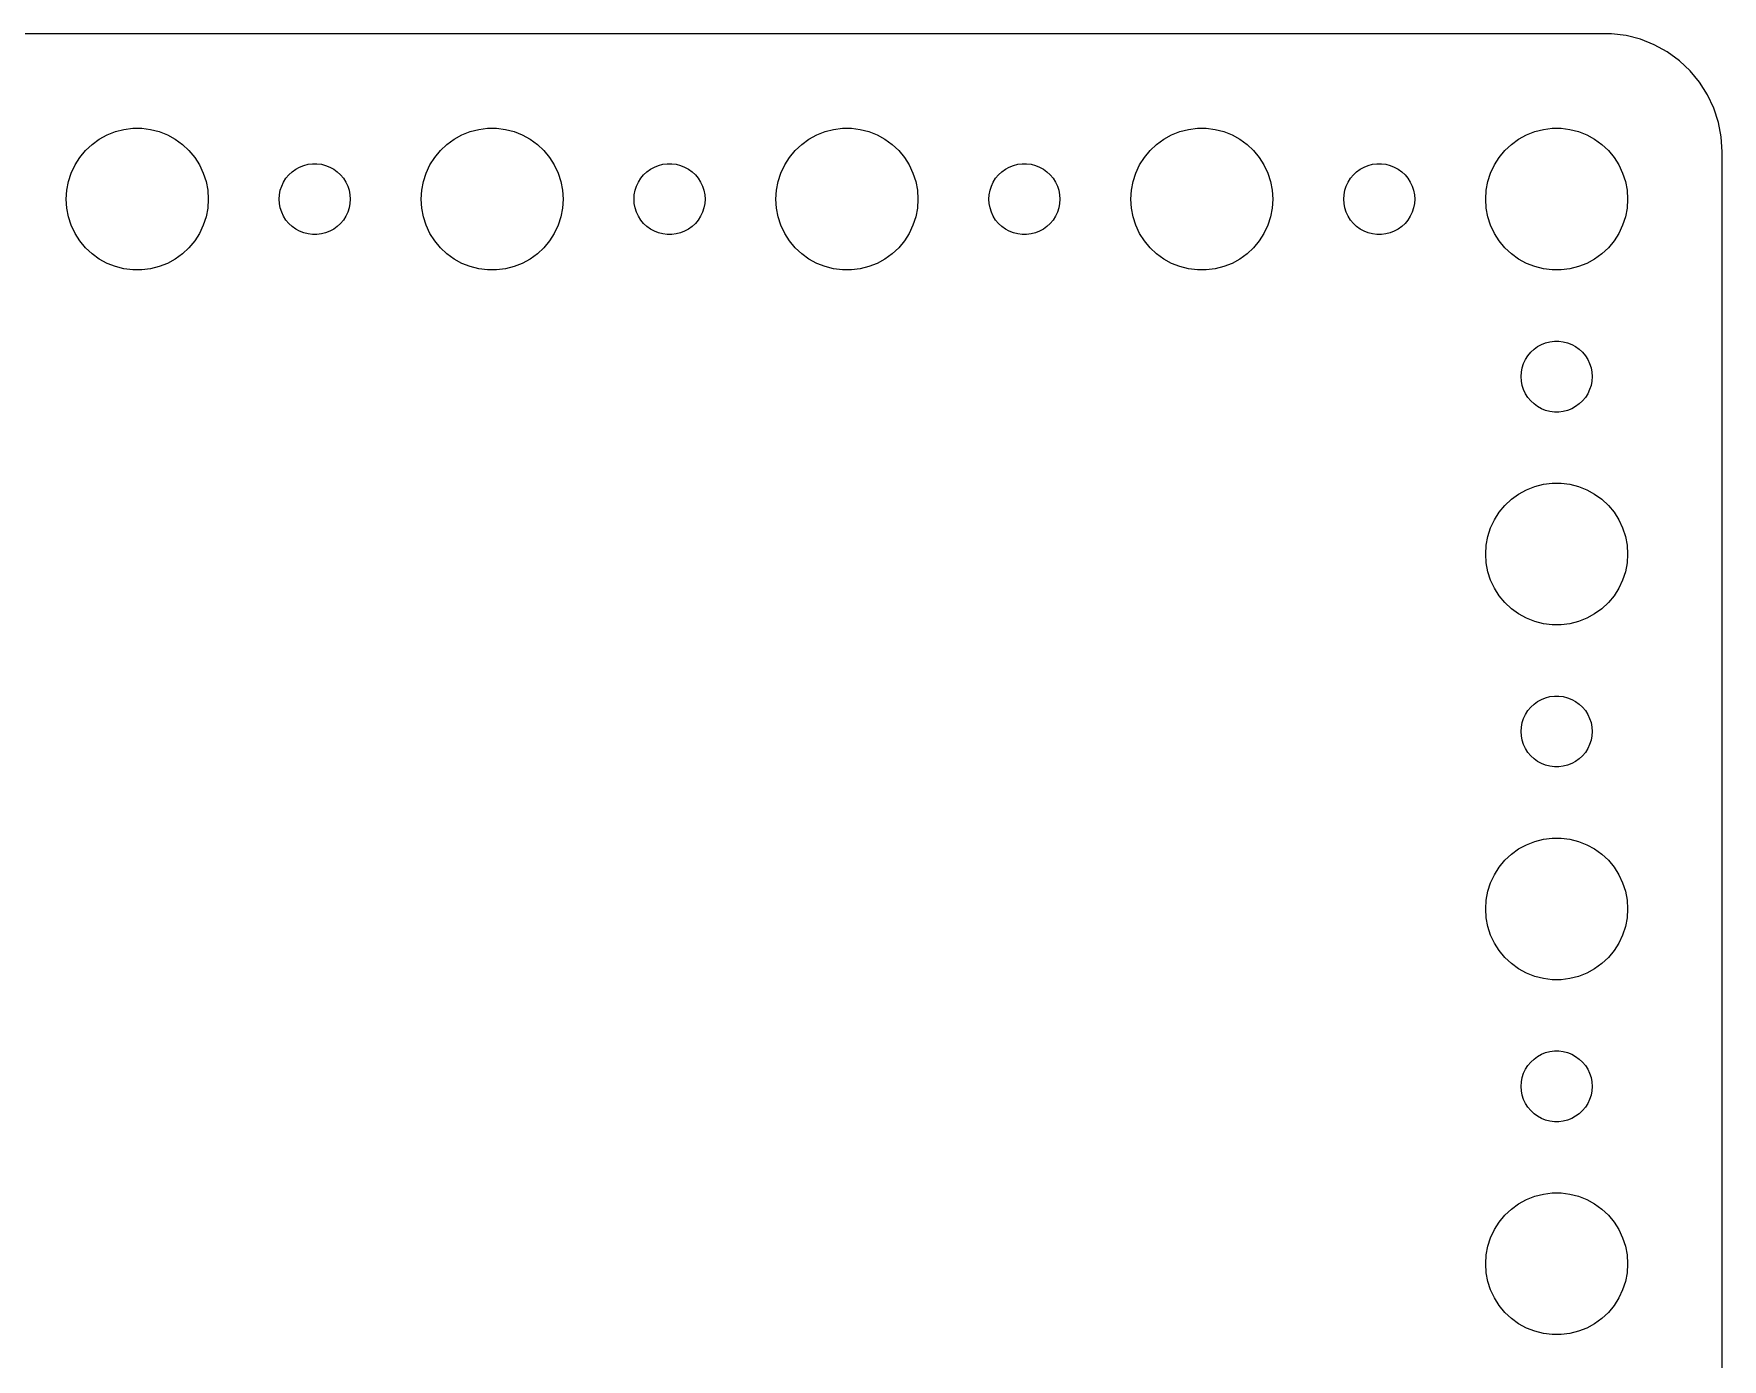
# Model space of a CAD drawing. Header units: metres. Extents: x -134 to 134, y 518 to 1078.
# Drawn here: x 63.1 to 134.5, y 908 to 964 of the extents above; entities that cross this region are included whole.
import ezdxf

# ---------------------------------------------------------------- set-up
doc = ezdxf.new("R2010")
doc.units = ezdxf.units.M

msp = doc.modelspace()

# ---------------------------------------------------------------- linework, layer by layer
for p, q in [((129.814, 963.99), (-129.814, 963.99)), ((130.437, 963.911), (129.814, 963.99)), ((131.045, 963.755), (130.437, 963.911)), ((131.629, 963.524), (131.045, 963.755)), ((132.179, 963.222), (131.629, 963.524)), ((132.687, 962.853), (132.179, 963.222)), ((133.145, 962.423), (132.687, 962.853)), ((133.545, 961.939), (133.145, 962.423)), ((133.882, 961.409), (133.545, 961.939)), ((134.149, 960.841), (133.882, 961.409)), ((134.343, 960.243), (134.149, 960.841)), ((66.9379, 959.947), (67.3116, 959.994)), ((67.3116, 959.994), (67.6884, 959.994)), ((67.6884, 959.994), (68.0621, 959.947)), ((81.9379, 959.947), (82.3116, 959.994)), ((82.3116, 959.994), (82.6884, 959.994)), ((82.6884, 959.994), (83.0621, 959.947)), ((96.9379, 959.947), (97.3116, 959.994)), ((97.3116, 959.994), (97.6884, 959.994)), ((97.6884, 959.994), (98.0621, 959.947)), ((111.938, 959.947), (112.312, 959.994)), ((112.312, 959.994), (112.688, 959.994)), ((112.688, 959.994), (113.062, 959.947)), ((126.938, 959.947), (127.312, 959.994)), ((127.312, 959.994), (127.688, 959.994)), ((127.688, 959.994), (128.062, 959.947)), ((134.461, 959.627), (134.343, 960.243)), ((65.3131, 959.054), (65.5877, 959.312)), ((65.5877, 959.312), (65.8925, 959.533)), ((65.8925, 959.533), (66.2227, 959.714)), ((66.2227, 959.714), (66.573, 959.853)), ((66.573, 959.853), (66.9379, 959.947)), ((68.0621, 959.947), (68.427, 959.853)), ((68.427, 959.853), (68.7773, 959.714)), ((68.7773, 959.714), (69.1075, 959.533)), ((69.1075, 959.533), (69.4123, 959.312)), ((69.4123, 959.312), (69.6869, 959.054)), ((80.3131, 959.054), (80.5877, 959.312)), ((80.5877, 959.312), (80.8925, 959.533)), ((80.8925, 959.533), (81.2227, 959.714)), ((81.2227, 959.714), (81.573, 959.853)), ((81.573, 959.853), (81.9379, 959.947)), ((83.0621, 959.947), (83.427, 959.853)), ((83.427, 959.853), (83.7773, 959.714)), ((83.7773, 959.714), (84.1075, 959.533)), ((84.1075, 959.533), (84.4123, 959.312)), ((84.4123, 959.312), (84.6869, 959.054)), ((95.3131, 959.054), (95.5877, 959.312)), ((95.5877, 959.312), (95.8925, 959.533)), ((95.8925, 959.533), (96.2227, 959.714)), ((96.2227, 959.714), (96.573, 959.853)), ((96.573, 959.853), (96.9379, 959.947)), ((98.0621, 959.947), (98.427, 959.853)), ((98.427, 959.853), (98.7773, 959.714)), ((98.7773, 959.714), (99.1075, 959.533)), ((99.1075, 959.533), (99.4123, 959.312)), ((99.4123, 959.312), (99.6869, 959.054)), ((110.313, 959.054), (110.588, 959.312)), ((110.588, 959.312), (110.893, 959.533)), ((110.893, 959.533), (111.223, 959.714)), ((111.223, 959.714), (111.573, 959.853)), ((111.573, 959.853), (111.938, 959.947)), ((113.062, 959.947), (113.427, 959.853)), ((113.427, 959.853), (113.777, 959.714)), ((113.777, 959.714), (114.107, 959.533)), ((114.107, 959.533), (114.412, 959.312)), ((114.412, 959.312), (114.687, 959.054)), ((125.313, 959.054), (125.588, 959.312)), ((125.588, 959.312), (125.893, 959.533)), ((125.893, 959.533), (126.223, 959.714)), ((126.223, 959.714), (126.573, 959.853)), ((126.573, 959.853), (126.938, 959.947)), ((128.062, 959.947), (128.427, 959.853)), ((128.427, 959.853), (128.777, 959.714)), ((128.777, 959.714), (129.107, 959.533)), ((129.107, 959.533), (129.412, 959.312)), ((129.412, 959.312), (129.687, 959.054)), ((134.5, 959), (134.461, 959.627)), ((64.8711, 958.445), (65.073, 958.763)), ((65.073, 958.763), (65.3131, 959.054)), ((69.6869, 959.054), (69.927, 958.763)), ((69.927, 958.763), (70.1289, 958.445)), ((79.8711, 958.445), (80.073, 958.763)), ((80.073, 958.763), (80.3131, 959.054)), ((84.6869, 959.054), (84.927, 958.763)), ((84.927, 958.763), (85.1289, 958.445)), ((94.8711, 958.445), (95.073, 958.763)), ((95.073, 958.763), (95.3131, 959.054)), ((99.6869, 959.054), (99.927, 958.763)), ((99.927, 958.763), (100.129, 958.445)), ((109.871, 958.445), (110.073, 958.763)), ((110.073, 958.763), (110.313, 959.054)), ((114.687, 959.054), (114.927, 958.763)), ((114.927, 958.763), (115.129, 958.445)), ((124.871, 958.445), (125.073, 958.763)), ((125.073, 958.763), (125.313, 959.054)), ((129.687, 959.054), (129.927, 958.763)), ((129.927, 958.763), (130.129, 958.445)), ((134.5, 865), (134.5, 959)), ((64.5943, 957.746), (64.7107, 958.104)), ((64.7107, 958.104), (64.8711, 958.445)), ((70.1289, 958.445), (70.2893, 958.104)), ((70.2893, 958.104), (70.4057, 957.746)), ((73.6855, 957.723), (73.7865, 957.882)), ((73.7865, 957.882), (73.9065, 958.027)), ((73.9065, 958.027), (74.0439, 958.156)), ((74.0439, 958.156), (74.1963, 958.266)), ((74.1963, 958.266), (74.3613, 958.357)), ((74.3613, 958.357), (74.5365, 958.427)), ((74.5365, 958.427), (74.7189, 958.473)), ((74.7189, 958.473), (74.9058, 958.497)), ((74.9058, 958.497), (75.0942, 958.497)), ((75.0942, 958.497), (75.2811, 958.473)), ((75.2811, 958.473), (75.4635, 958.427)), ((75.4635, 958.427), (75.6387, 958.357)), ((75.6387, 958.357), (75.8037, 958.266)), ((75.8037, 958.266), (75.9561, 958.156)), ((75.9561, 958.156), (76.0934, 958.027)), ((76.0934, 958.027), (76.2135, 957.882)), ((76.2135, 957.882), (76.3145, 957.723)), ((79.5943, 957.746), (79.7107, 958.104)), ((79.7107, 958.104), (79.8711, 958.445)), ((85.1289, 958.445), (85.2893, 958.104)), ((85.2893, 958.104), (85.4057, 957.746)), ((88.6855, 957.723), (88.7865, 957.882)), ((88.7865, 957.882), (88.9065, 958.027)), ((88.9065, 958.027), (89.0439, 958.156)), ((89.0439, 958.156), (89.1963, 958.266)), ((89.1963, 958.266), (89.3613, 958.357)), ((89.3613, 958.357), (89.5365, 958.427)), ((89.5365, 958.427), (89.7189, 958.473)), ((89.7189, 958.473), (89.9058, 958.497)), ((89.9058, 958.497), (90.0942, 958.497)), ((90.0942, 958.497), (90.2811, 958.473)), ((90.2811, 958.473), (90.4635, 958.427)), ((90.4635, 958.427), (90.6387, 958.357)), ((90.6387, 958.357), (90.8037, 958.266)), ((90.8037, 958.266), (90.9561, 958.156)), ((90.9561, 958.156), (91.0934, 958.027)), ((91.0934, 958.027), (91.2135, 957.882)), ((91.2135, 957.882), (91.3145, 957.723)), ((94.5943, 957.746), (94.7107, 958.104)), ((94.7107, 958.104), (94.8711, 958.445)), ((100.129, 958.445), (100.289, 958.104)), ((100.289, 958.104), (100.406, 957.746)), ((103.686, 957.723), (103.786, 957.882)), ((103.786, 957.882), (103.907, 958.027)), ((103.907, 958.027), (104.044, 958.156)), ((104.044, 958.156), (104.196, 958.266)), ((104.196, 958.266), (104.361, 958.357)), ((104.361, 958.357), (104.536, 958.427)), ((104.536, 958.427), (104.719, 958.473)), ((104.719, 958.473), (104.906, 958.497)), ((104.906, 958.497), (105.094, 958.497)), ((105.094, 958.497), (105.281, 958.473)), ((105.281, 958.473), (105.464, 958.427)), ((105.464, 958.427), (105.639, 958.357)), ((105.639, 958.357), (105.804, 958.266)), ((105.804, 958.266), (105.956, 958.156)), ((105.956, 958.156), (106.093, 958.027)), ((106.093, 958.027), (106.214, 957.882)), ((106.214, 957.882), (106.314, 957.723)), ((109.594, 957.746), (109.711, 958.104)), ((109.711, 958.104), (109.871, 958.445)), ((115.129, 958.445), (115.289, 958.104)), ((115.289, 958.104), (115.406, 957.746)), ((118.686, 957.723), (118.786, 957.882)), ((118.786, 957.882), (118.907, 958.027)), ((118.907, 958.027), (119.044, 958.156)), ((119.044, 958.156), (119.196, 958.266)), ((119.196, 958.266), (119.361, 958.357)), ((119.361, 958.357), (119.536, 958.427)), ((119.536, 958.427), (119.719, 958.473)), ((119.719, 958.473), (119.906, 958.497)), ((119.906, 958.497), (120.094, 958.497)), ((120.094, 958.497), (120.281, 958.473)), ((120.281, 958.473), (120.464, 958.427)), ((120.464, 958.427), (120.639, 958.357)), ((120.639, 958.357), (120.804, 958.266)), ((120.804, 958.266), (120.956, 958.156)), ((120.956, 958.156), (121.093, 958.027)), ((121.093, 958.027), (121.214, 957.882)), ((121.214, 957.882), (121.314, 957.723)), ((124.594, 957.746), (124.711, 958.104)), ((124.711, 958.104), (124.871, 958.445)), ((130.129, 958.445), (130.289, 958.104)), ((130.289, 958.104), (130.406, 957.746)), ((64.5, 957), (64.5237, 957.376)), ((64.5237, 957.376), (64.5943, 957.746)), ((70.4057, 957.746), (70.4763, 957.376)), ((70.4763, 957.376), (70.5, 957)), ((73.5, 957), (73.5118, 957.188)), ((73.5118, 957.188), (73.5471, 957.373)), ((73.5471, 957.373), (73.6053, 957.552)), ((73.6053, 957.552), (73.6855, 957.723)), ((76.3145, 957.723), (76.3947, 957.552)), ((76.3947, 957.552), (76.4529, 957.373)), ((76.4529, 957.373), (76.4882, 957.188)), ((76.4882, 957.188), (76.5, 957)), ((79.5, 957), (79.5237, 957.376)), ((79.5237, 957.376), (79.5943, 957.746)), ((85.4057, 957.746), (85.4763, 957.376)), ((85.4763, 957.376), (85.5, 957)), ((88.5, 957), (88.5118, 957.188)), ((88.5118, 957.188), (88.5471, 957.373)), ((88.5471, 957.373), (88.6053, 957.552)), ((88.6053, 957.552), (88.6855, 957.723)), ((91.3145, 957.723), (91.3947, 957.552)), ((91.3947, 957.552), (91.4529, 957.373)), ((91.4529, 957.373), (91.4882, 957.188)), ((91.4882, 957.188), (91.5, 957)), ((94.5, 957), (94.5237, 957.376)), ((94.5237, 957.376), (94.5943, 957.746)), ((100.406, 957.746), (100.476, 957.376)), ((100.476, 957.376), (100.5, 957)), ((103.5, 957), (103.512, 957.188)), ((103.512, 957.188), (103.547, 957.373)), ((103.547, 957.373), (103.605, 957.552)), ((103.605, 957.552), (103.686, 957.723)), ((106.314, 957.723), (106.395, 957.552)), ((106.395, 957.552), (106.453, 957.373)), ((106.453, 957.373), (106.488, 957.188)), ((106.488, 957.188), (106.5, 957)), ((109.5, 957), (109.524, 957.376)), ((109.524, 957.376), (109.594, 957.746)), ((115.406, 957.746), (115.476, 957.376)), ((115.476, 957.376), (115.5, 957)), ((118.5, 957), (118.512, 957.188)), ((118.512, 957.188), (118.547, 957.373)), ((118.547, 957.373), (118.605, 957.552)), ((118.605, 957.552), (118.686, 957.723)), ((121.314, 957.723), (121.395, 957.552)), ((121.395, 957.552), (121.453, 957.373)), ((121.453, 957.373), (121.488, 957.188)), ((121.488, 957.188), (121.5, 957)), ((124.5, 957), (124.524, 957.376)), ((124.524, 957.376), (124.594, 957.746)), ((130.406, 957.746), (130.476, 957.376)), ((130.476, 957.376), (130.5, 957)), ((64.5237, 956.624), (64.5, 957)), ((64.5943, 956.254), (64.5237, 956.624)), ((70.4763, 956.624), (70.4057, 956.254)), ((70.5, 957), (70.4763, 956.624)), ((73.5118, 956.812), (73.5, 957)), ((73.5471, 956.627), (73.5118, 956.812)), ((73.6053, 956.448), (73.5471, 956.627)), ((73.6855, 956.277), (73.6053, 956.448)), ((76.3947, 956.448), (76.3145, 956.277)), ((76.4529, 956.627), (76.3947, 956.448)), ((76.4882, 956.812), (76.4529, 956.627)), ((76.5, 957), (76.4882, 956.812)), ((79.5237, 956.624), (79.5, 957)), ((79.5943, 956.254), (79.5237, 956.624)), ((85.4763, 956.624), (85.4057, 956.254)), ((85.5, 957), (85.4763, 956.624)), ((88.5118, 956.812), (88.5, 957)), ((88.5471, 956.627), (88.5118, 956.812)), ((88.6053, 956.448), (88.5471, 956.627)), ((88.6855, 956.277), (88.6053, 956.448)), ((91.3947, 956.448), (91.3145, 956.277)), ((91.4529, 956.627), (91.3947, 956.448)), ((91.4882, 956.812), (91.4529, 956.627)), ((91.5, 957), (91.4882, 956.812)), ((94.5237, 956.624), (94.5, 957)), ((94.5943, 956.254), (94.5237, 956.624)), ((100.476, 956.624), (100.406, 956.254)), ((100.5, 957), (100.476, 956.624)), ((103.512, 956.812), (103.5, 957)), ((103.547, 956.627), (103.512, 956.812)), ((103.605, 956.448), (103.547, 956.627)), ((103.686, 956.277), (103.605, 956.448)), ((106.395, 956.448), (106.314, 956.277)), ((106.453, 956.627), (106.395, 956.448)), ((106.488, 956.812), (106.453, 956.627)), ((106.5, 957), (106.488, 956.812)), ((109.524, 956.624), (109.5, 957)), ((109.594, 956.254), (109.524, 956.624)), ((115.476, 956.624), (115.406, 956.254)), ((115.5, 957), (115.476, 956.624)), ((118.512, 956.812), (118.5, 957)), ((118.547, 956.627), (118.512, 956.812)), ((118.605, 956.448), (118.547, 956.627)), ((118.686, 956.277), (118.605, 956.448)), ((121.395, 956.448), (121.314, 956.277)), ((121.453, 956.627), (121.395, 956.448)), ((121.488, 956.812), (121.453, 956.627)), ((121.5, 957), (121.488, 956.812)), ((124.524, 956.624), (124.5, 957)), ((124.594, 956.254), (124.524, 956.624)), ((130.476, 956.624), (130.406, 956.254)), ((130.5, 957), (130.476, 956.624)), ((64.7107, 955.896), (64.5943, 956.254)), ((64.8711, 955.555), (64.7107, 955.896)), ((70.2893, 955.896), (70.1289, 955.555)), ((70.4057, 956.254), (70.2893, 955.896)), ((73.7865, 956.118), (73.6855, 956.277)), ((73.9065, 955.973), (73.7865, 956.118)), ((74.0439, 955.844), (73.9065, 955.973)), ((74.1963, 955.734), (74.0439, 955.844)), ((74.3613, 955.643), (74.1963, 955.734)), ((75.8037, 955.734), (75.6387, 955.643)), ((75.9561, 955.844), (75.8037, 955.734)), ((76.0934, 955.973), (75.9561, 955.844)), ((76.2135, 956.118), (76.0934, 955.973)), ((76.3145, 956.277), (76.2135, 956.118)), ((79.7107, 955.896), (79.5943, 956.254)), ((79.8711, 955.555), (79.7107, 955.896)), ((85.2893, 955.896), (85.1289, 955.555)), ((85.4057, 956.254), (85.2893, 955.896)), ((88.7865, 956.118), (88.6855, 956.277)), ((88.9065, 955.973), (88.7865, 956.118)), ((89.0439, 955.844), (88.9065, 955.973)), ((89.1963, 955.734), (89.0439, 955.844)), ((89.3613, 955.643), (89.1963, 955.734)), ((90.8037, 955.734), (90.6387, 955.643)), ((90.9561, 955.844), (90.8037, 955.734)), ((91.0934, 955.973), (90.9561, 955.844)), ((91.2135, 956.118), (91.0934, 955.973)), ((91.3145, 956.277), (91.2135, 956.118)), ((94.7107, 955.896), (94.5943, 956.254)), ((94.8711, 955.555), (94.7107, 955.896)), ((100.289, 955.896), (100.129, 955.555)), ((100.406, 956.254), (100.289, 955.896)), ((103.786, 956.118), (103.686, 956.277)), ((103.907, 955.973), (103.786, 956.118)), ((104.044, 955.844), (103.907, 955.973)), ((104.196, 955.734), (104.044, 955.844)), ((104.361, 955.643), (104.196, 955.734)), ((105.804, 955.734), (105.639, 955.643)), ((105.956, 955.844), (105.804, 955.734)), ((106.093, 955.973), (105.956, 955.844)), ((106.214, 956.118), (106.093, 955.973)), ((106.314, 956.277), (106.214, 956.118)), ((109.711, 955.896), (109.594, 956.254)), ((109.871, 955.555), (109.711, 955.896)), ((115.289, 955.896), (115.129, 955.555)), ((115.406, 956.254), (115.289, 955.896)), ((118.786, 956.118), (118.686, 956.277)), ((118.907, 955.973), (118.786, 956.118)), ((119.044, 955.844), (118.907, 955.973)), ((119.196, 955.734), (119.044, 955.844)), ((119.361, 955.643), (119.196, 955.734)), ((120.804, 955.734), (120.639, 955.643)), ((120.956, 955.844), (120.804, 955.734)), ((121.093, 955.973), (120.956, 955.844)), ((121.214, 956.118), (121.093, 955.973)), ((121.314, 956.277), (121.214, 956.118)), ((124.711, 955.896), (124.594, 956.254)), ((124.871, 955.555), (124.711, 955.896)), ((130.289, 955.896), (130.129, 955.555)), ((130.406, 956.254), (130.289, 955.896)), ((65.073, 955.237), (64.8711, 955.555)), ((65.3131, 954.946), (65.073, 955.237)), ((69.927, 955.237), (69.6869, 954.946)), ((70.1289, 955.555), (69.927, 955.237)), ((74.5365, 955.573), (74.3613, 955.643)), ((74.7189, 955.527), (74.5365, 955.573)), ((74.9058, 955.503), (74.7189, 955.527)), ((75.0942, 955.503), (74.9058, 955.503)), ((75.2811, 955.527), (75.0942, 955.503)), ((75.4635, 955.573), (75.2811, 955.527)), ((75.6387, 955.643), (75.4635, 955.573)), ((80.073, 955.237), (79.8711, 955.555)), ((80.3131, 954.946), (80.073, 955.237)), ((84.927, 955.237), (84.6869, 954.946)), ((85.1289, 955.555), (84.927, 955.237)), ((89.5365, 955.573), (89.3613, 955.643)), ((89.7189, 955.527), (89.5365, 955.573)), ((89.9058, 955.503), (89.7189, 955.527)), ((90.0942, 955.503), (89.9058, 955.503)), ((90.2811, 955.527), (90.0942, 955.503)), ((90.4635, 955.573), (90.2811, 955.527)), ((90.6387, 955.643), (90.4635, 955.573)), ((95.073, 955.237), (94.8711, 955.555)), ((95.3131, 954.946), (95.073, 955.237)), ((99.927, 955.237), (99.6869, 954.946)), ((100.129, 955.555), (99.927, 955.237)), ((104.536, 955.573), (104.361, 955.643)), ((104.719, 955.527), (104.536, 955.573)), ((104.906, 955.503), (104.719, 955.527)), ((105.094, 955.503), (104.906, 955.503)), ((105.281, 955.527), (105.094, 955.503)), ((105.464, 955.573), (105.281, 955.527)), ((105.639, 955.643), (105.464, 955.573)), ((110.073, 955.237), (109.871, 955.555)), ((110.313, 954.946), (110.073, 955.237)), ((114.927, 955.237), (114.687, 954.946)), ((115.129, 955.555), (114.927, 955.237)), ((119.536, 955.573), (119.361, 955.643)), ((119.719, 955.527), (119.536, 955.573)), ((119.906, 955.503), (119.719, 955.527)), ((120.094, 955.503), (119.906, 955.503)), ((120.281, 955.527), (120.094, 955.503)), ((120.464, 955.573), (120.281, 955.527)), ((120.639, 955.643), (120.464, 955.573)), ((125.073, 955.237), (124.871, 955.555)), ((125.313, 954.946), (125.073, 955.237)), ((129.927, 955.237), (129.687, 954.946)), ((130.129, 955.555), (129.927, 955.237)), ((65.5877, 954.688), (65.3131, 954.946)), ((65.8925, 954.467), (65.5877, 954.688)), ((66.2227, 954.286), (65.8925, 954.467)), ((66.573, 954.147), (66.2227, 954.286)), ((68.7773, 954.286), (68.427, 954.147)), ((69.1075, 954.467), (68.7773, 954.286)), ((69.4123, 954.688), (69.1075, 954.467)), ((69.6869, 954.946), (69.4123, 954.688)), ((80.5877, 954.688), (80.3131, 954.946)), ((80.8925, 954.467), (80.5877, 954.688)), ((81.2227, 954.286), (80.8925, 954.467)), ((81.573, 954.147), (81.2227, 954.286)), ((83.7773, 954.286), (83.427, 954.147)), ((84.1075, 954.467), (83.7773, 954.286)), ((84.4123, 954.688), (84.1075, 954.467)), ((84.6869, 954.946), (84.4123, 954.688)), ((95.5877, 954.688), (95.3131, 954.946)), ((95.8925, 954.467), (95.5877, 954.688)), ((96.2227, 954.286), (95.8925, 954.467)), ((96.573, 954.147), (96.2227, 954.286)), ((98.7773, 954.286), (98.427, 954.147)), ((99.1075, 954.467), (98.7773, 954.286)), ((99.4123, 954.688), (99.1075, 954.467)), ((99.6869, 954.946), (99.4123, 954.688)), ((110.588, 954.688), (110.313, 954.946)), ((110.893, 954.467), (110.588, 954.688)), ((111.223, 954.286), (110.893, 954.467)), ((111.573, 954.147), (111.223, 954.286)), ((113.777, 954.286), (113.427, 954.147)), ((114.107, 954.467), (113.777, 954.286)), ((114.412, 954.688), (114.107, 954.467)), ((114.687, 954.946), (114.412, 954.688)), ((125.588, 954.688), (125.313, 954.946)), ((125.893, 954.467), (125.588, 954.688)), ((126.223, 954.286), (125.893, 954.467)), ((126.573, 954.147), (126.223, 954.286)), ((128.777, 954.286), (128.427, 954.147)), ((129.107, 954.467), (128.777, 954.286)), ((129.412, 954.688), (129.107, 954.467)), ((129.687, 954.946), (129.412, 954.688)), ((66.9379, 954.053), (66.573, 954.147)), ((67.3116, 954.006), (66.9379, 954.053)), ((67.6884, 954.006), (67.3116, 954.006)), ((68.0621, 954.053), (67.6884, 954.006)), ((68.427, 954.147), (68.0621, 954.053)), ((81.9379, 954.053), (81.573, 954.147)), ((82.3116, 954.006), (81.9379, 954.053)), ((82.6884, 954.006), (82.3116, 954.006)), ((83.0621, 954.053), (82.6884, 954.006)), ((83.427, 954.147), (83.0621, 954.053)), ((96.9379, 954.053), (96.573, 954.147)), ((97.3116, 954.006), (96.9379, 954.053)), ((97.6884, 954.006), (97.3116, 954.006)), ((98.0621, 954.053), (97.6884, 954.006)), ((98.427, 954.147), (98.0621, 954.053)), ((111.938, 954.053), (111.573, 954.147)), ((112.312, 954.006), (111.938, 954.053)), ((112.688, 954.006), (112.312, 954.006)), ((113.062, 954.053), (112.688, 954.006)), ((113.427, 954.147), (113.062, 954.053)), ((126.938, 954.053), (126.573, 954.147)), ((127.312, 954.006), (126.938, 954.053)), ((127.688, 954.006), (127.312, 954.006)), ((128.062, 954.053), (127.688, 954.006)), ((128.427, 954.147), (128.062, 954.053)), ((126.544, 950.656), (126.696, 950.766)), ((126.696, 950.766), (126.861, 950.857)), ((126.861, 950.857), (127.036, 950.927)), ((127.036, 950.927), (127.219, 950.973)), ((127.219, 950.973), (127.406, 950.997)), ((127.406, 950.997), (127.594, 950.997)), ((127.594, 950.997), (127.781, 950.973)), ((127.781, 950.973), (127.964, 950.927)), ((127.964, 950.927), (128.139, 950.857)), ((128.139, 950.857), (128.304, 950.766)), ((128.304, 950.766), (128.456, 950.656)), ((126.047, 949.873), (126.105, 950.052)), ((126.105, 950.052), (126.186, 950.223)), ((126.186, 950.223), (126.286, 950.382)), ((126.286, 950.382), (126.407, 950.527)), ((126.407, 950.527), (126.544, 950.656)), ((128.456, 950.656), (128.593, 950.527)), ((128.593, 950.527), (128.714, 950.382)), ((128.714, 950.382), (128.814, 950.223)), ((128.814, 950.223), (128.895, 950.052)), ((128.895, 950.052), (128.953, 949.873)), ((126, 949.5), (126.012, 949.688)), ((126.012, 949.312), (126, 949.5)), ((126.012, 949.688), (126.047, 949.873)), ((126.047, 949.127), (126.012, 949.312)), ((128.953, 949.873), (128.988, 949.688)), ((128.988, 949.312), (128.953, 949.127)), ((128.988, 949.688), (129, 949.5)), ((129, 949.5), (128.988, 949.312)), ((126.105, 948.948), (126.047, 949.127)), ((126.186, 948.777), (126.105, 948.948)), ((126.286, 948.618), (126.186, 948.777)), ((126.407, 948.473), (126.286, 948.618)), ((128.714, 948.618), (128.593, 948.473)), ((128.814, 948.777), (128.714, 948.618)), ((128.895, 948.948), (128.814, 948.777)), ((128.953, 949.127), (128.895, 948.948)), ((126.544, 948.344), (126.407, 948.473)), ((126.696, 948.234), (126.544, 948.344)), ((126.861, 948.143), (126.696, 948.234)), ((127.036, 948.073), (126.861, 948.143)), ((127.219, 948.027), (127.036, 948.073)), ((127.406, 948.003), (127.219, 948.027)), ((127.594, 948.003), (127.406, 948.003)), ((127.781, 948.027), (127.594, 948.003)), ((127.964, 948.073), (127.781, 948.027)), ((128.139, 948.143), (127.964, 948.073)), ((128.304, 948.234), (128.139, 948.143)), ((128.456, 948.344), (128.304, 948.234)), ((128.593, 948.473), (128.456, 948.344)), ((125.313, 944.054), (125.588, 944.312)), ((125.588, 944.312), (125.893, 944.533)), ((125.893, 944.533), (126.223, 944.714)), ((126.223, 944.714), (126.573, 944.853)), ((126.573, 944.853), (126.938, 944.947)), ((126.938, 944.947), (127.312, 944.994)), ((127.312, 944.994), (127.688, 944.994)), ((127.688, 944.994), (128.062, 944.947)), ((128.062, 944.947), (128.427, 944.853)), ((128.427, 944.853), (128.777, 944.714)), ((128.777, 944.714), (129.107, 944.533)), ((129.107, 944.533), (129.412, 944.312)), ((129.412, 944.312), (129.687, 944.054)), ((124.871, 943.445), (125.073, 943.763)), ((125.073, 943.763), (125.313, 944.054)), ((129.687, 944.054), (129.927, 943.763)), ((129.927, 943.763), (130.129, 943.445)), ((124.594, 942.746), (124.711, 943.104)), ((124.711, 943.104), (124.871, 943.445)), ((130.129, 943.445), (130.289, 943.104)), ((130.289, 943.104), (130.406, 942.746)), ((124.5, 942), (124.524, 942.376)), ((124.524, 942.376), (124.594, 942.746)), ((130.406, 942.746), (130.476, 942.376)), ((130.476, 942.376), (130.5, 942)), ((124.524, 941.624), (124.5, 942)), ((124.594, 941.254), (124.524, 941.624)), ((130.476, 941.624), (130.406, 941.254)), ((130.5, 942), (130.476, 941.624)), ((124.711, 940.896), (124.594, 941.254)), ((124.871, 940.555), (124.711, 940.896)), ((130.289, 940.896), (130.129, 940.555)), ((130.406, 941.254), (130.289, 940.896)), ((125.073, 940.237), (124.871, 940.555)), ((125.313, 939.946), (125.073, 940.237)), ((129.927, 940.237), (129.687, 939.946)), ((130.129, 940.555), (129.927, 940.237)), ((125.588, 939.688), (125.313, 939.946)), ((125.893, 939.467), (125.588, 939.688)), ((126.223, 939.286), (125.893, 939.467)), ((129.107, 939.467), (128.777, 939.286)), ((129.412, 939.688), (129.107, 939.467)), ((129.687, 939.946), (129.412, 939.688)), ((126.573, 939.147), (126.223, 939.286)), ((126.938, 939.053), (126.573, 939.147)), ((127.312, 939.006), (126.938, 939.053)), ((127.688, 939.006), (127.312, 939.006)), ((128.062, 939.053), (127.688, 939.006)), ((128.427, 939.147), (128.062, 939.053)), ((128.777, 939.286), (128.427, 939.147)), ((126.544, 935.656), (126.696, 935.766)), ((126.696, 935.766), (126.861, 935.857)), ((126.861, 935.857), (127.036, 935.927)), ((127.036, 935.927), (127.219, 935.973)), ((127.219, 935.973), (127.406, 935.997)), ((127.406, 935.997), (127.594, 935.997)), ((127.594, 935.997), (127.781, 935.973)), ((127.781, 935.973), (127.964, 935.927)), ((127.964, 935.927), (128.139, 935.857)), ((128.139, 935.857), (128.304, 935.766)), ((128.304, 935.766), (128.456, 935.656)), ((126.047, 934.873), (126.105, 935.052)), ((126.105, 935.052), (126.186, 935.223)), ((126.186, 935.223), (126.286, 935.382)), ((126.286, 935.382), (126.407, 935.527)), ((126.407, 935.527), (126.544, 935.656)), ((128.456, 935.656), (128.593, 935.527)), ((128.593, 935.527), (128.714, 935.382)), ((128.714, 935.382), (128.814, 935.223)), ((128.814, 935.223), (128.895, 935.052)), ((128.895, 935.052), (128.953, 934.873)), ((126, 934.5), (126.012, 934.688)), ((126.012, 934.312), (126, 934.5)), ((126.012, 934.688), (126.047, 934.873)), ((126.047, 934.127), (126.012, 934.312)), ((128.953, 934.873), (128.988, 934.688)), ((128.988, 934.312), (128.953, 934.127)), ((128.988, 934.688), (129, 934.5)), ((129, 934.5), (128.988, 934.312)), ((126.105, 933.948), (126.047, 934.127)), ((126.186, 933.777), (126.105, 933.948)), ((126.286, 933.618), (126.186, 933.777)), ((126.407, 933.473), (126.286, 933.618)), ((128.714, 933.618), (128.593, 933.473)), ((128.814, 933.777), (128.714, 933.618)), ((128.895, 933.948), (128.814, 933.777)), ((128.953, 934.127), (128.895, 933.948)), ((126.544, 933.344), (126.407, 933.473)), ((126.696, 933.234), (126.544, 933.344)), ((126.861, 933.143), (126.696, 933.234)), ((127.036, 933.073), (126.861, 933.143)), ((127.219, 933.027), (127.036, 933.073)), ((127.406, 933.003), (127.219, 933.027)), ((127.594, 933.003), (127.406, 933.003)), ((127.781, 933.027), (127.594, 933.003)), ((127.964, 933.073), (127.781, 933.027)), ((128.139, 933.143), (127.964, 933.073)), ((128.304, 933.234), (128.139, 933.143)), ((128.456, 933.344), (128.304, 933.234)), ((128.593, 933.473), (128.456, 933.344)), ((125.313, 929.054), (125.588, 929.312)), ((125.588, 929.312), (125.893, 929.533)), ((125.893, 929.533), (126.223, 929.714)), ((126.223, 929.714), (126.573, 929.853)), ((126.573, 929.853), (126.938, 929.947)), ((126.938, 929.947), (127.312, 929.994)), ((127.312, 929.994), (127.688, 929.994)), ((127.688, 929.994), (128.062, 929.947)), ((128.062, 929.947), (128.427, 929.853)), ((128.427, 929.853), (128.777, 929.714)), ((128.777, 929.714), (129.107, 929.533)), ((129.107, 929.533), (129.412, 929.312)), ((129.412, 929.312), (129.687, 929.054)), ((124.871, 928.445), (125.073, 928.763)), ((125.073, 928.763), (125.313, 929.054)), ((129.687, 929.054), (129.927, 928.763)), ((129.927, 928.763), (130.129, 928.445)), ((124.594, 927.746), (124.711, 928.104)), ((124.711, 928.104), (124.871, 928.445)), ((130.129, 928.445), (130.289, 928.104)), ((130.289, 928.104), (130.406, 927.746)), ((124.5, 927), (124.524, 927.376)), ((124.524, 927.376), (124.594, 927.746)), ((130.406, 927.746), (130.476, 927.376)), ((130.476, 927.376), (130.5, 927)), ((124.524, 926.624), (124.5, 927)), ((124.594, 926.254), (124.524, 926.624)), ((130.476, 926.624), (130.406, 926.254)), ((130.5, 927), (130.476, 926.624)), ((124.711, 925.896), (124.594, 926.254)), ((124.871, 925.555), (124.711, 925.896)), ((130.289, 925.896), (130.129, 925.555)), ((130.406, 926.254), (130.289, 925.896)), ((125.073, 925.237), (124.871, 925.555)), ((125.313, 924.946), (125.073, 925.237)), ((129.927, 925.237), (129.687, 924.946)), ((130.129, 925.555), (129.927, 925.237)), ((125.588, 924.688), (125.313, 924.946)), ((125.893, 924.467), (125.588, 924.688)), ((126.223, 924.286), (125.893, 924.467)), ((129.107, 924.467), (128.777, 924.286)), ((129.412, 924.688), (129.107, 924.467)), ((129.687, 924.946), (129.412, 924.688)), ((126.573, 924.147), (126.223, 924.286)), ((126.938, 924.053), (126.573, 924.147)), ((127.312, 924.006), (126.938, 924.053)), ((127.688, 924.006), (127.312, 924.006)), ((128.062, 924.053), (127.688, 924.006)), ((128.427, 924.147), (128.062, 924.053)), ((128.777, 924.286), (128.427, 924.147)), ((126.544, 920.656), (126.696, 920.766)), ((126.696, 920.766), (126.861, 920.857)), ((126.861, 920.857), (127.036, 920.927)), ((127.036, 920.927), (127.219, 920.973)), ((127.219, 920.973), (127.406, 920.997)), ((127.406, 920.997), (127.594, 920.997)), ((127.594, 920.997), (127.781, 920.973)), ((127.781, 920.973), (127.964, 920.927)), ((127.964, 920.927), (128.139, 920.857)), ((128.139, 920.857), (128.304, 920.766)), ((128.304, 920.766), (128.456, 920.656)), ((126.047, 919.873), (126.105, 920.052)), ((126.105, 920.052), (126.186, 920.223)), ((126.186, 920.223), (126.286, 920.382)), ((126.286, 920.382), (126.407, 920.527)), ((126.407, 920.527), (126.544, 920.656)), ((128.456, 920.656), (128.593, 920.527)), ((128.593, 920.527), (128.714, 920.382)), ((128.714, 920.382), (128.814, 920.223)), ((128.814, 920.223), (128.895, 920.052)), ((128.895, 920.052), (128.953, 919.873)), ((126, 919.5), (126.012, 919.688)), ((126.012, 919.312), (126, 919.5)), ((126.012, 919.688), (126.047, 919.873)), ((126.047, 919.127), (126.012, 919.312)), ((128.953, 919.873), (128.988, 919.688)), ((128.988, 919.312), (128.953, 919.127)), ((128.988, 919.688), (129, 919.5)), ((129, 919.5), (128.988, 919.312)), ((126.105, 918.948), (126.047, 919.127)), ((126.186, 918.777), (126.105, 918.948)), ((126.286, 918.618), (126.186, 918.777)), ((126.407, 918.473), (126.286, 918.618)), ((128.714, 918.618), (128.593, 918.473)), ((128.814, 918.777), (128.714, 918.618)), ((128.895, 918.948), (128.814, 918.777)), ((128.953, 919.127), (128.895, 918.948)), ((126.544, 918.344), (126.407, 918.473)), ((126.696, 918.234), (126.544, 918.344)), ((126.861, 918.143), (126.696, 918.234)), ((127.036, 918.073), (126.861, 918.143)), ((127.219, 918.027), (127.036, 918.073)), ((127.406, 918.003), (127.219, 918.027)), ((127.594, 918.003), (127.406, 918.003)), ((127.781, 918.027), (127.594, 918.003)), ((127.964, 918.073), (127.781, 918.027)), ((128.139, 918.143), (127.964, 918.073)), ((128.304, 918.234), (128.139, 918.143)), ((128.456, 918.344), (128.304, 918.234)), ((128.593, 918.473), (128.456, 918.344)), ((125.588, 914.312), (125.893, 914.533)), ((125.893, 914.533), (126.223, 914.714)), ((126.223, 914.714), (126.573, 914.853)), ((126.573, 914.853), (126.938, 914.947)), ((126.938, 914.947), (127.312, 914.994)), ((127.312, 914.994), (127.688, 914.994)), ((127.688, 914.994), (128.062, 914.947)), ((128.062, 914.947), (128.427, 914.853)), ((128.427, 914.853), (128.777, 914.714)), ((128.777, 914.714), (129.107, 914.533)), ((129.107, 914.533), (129.412, 914.312)), ((124.871, 913.445), (125.073, 913.763)), ((125.073, 913.763), (125.313, 914.054)), ((125.313, 914.054), (125.588, 914.312)), ((129.412, 914.312), (129.687, 914.054)), ((129.687, 914.054), (129.927, 913.763)), ((129.927, 913.763), (130.129, 913.445)), ((124.594, 912.746), (124.711, 913.104)), ((124.711, 913.104), (124.871, 913.445)), ((130.129, 913.445), (130.289, 913.104)), ((130.289, 913.104), (130.406, 912.746)), ((124.5, 912), (124.524, 912.376)), ((124.524, 912.376), (124.594, 912.746)), ((130.406, 912.746), (130.476, 912.376)), ((130.476, 912.376), (130.5, 912)), ((124.524, 911.624), (124.5, 912)), ((124.594, 911.254), (124.524, 911.624)), ((130.476, 911.624), (130.406, 911.254)), ((130.5, 912), (130.476, 911.624)), ((124.711, 910.896), (124.594, 911.254)), ((124.871, 910.555), (124.711, 910.896)), ((130.289, 910.896), (130.129, 910.555)), ((130.406, 911.254), (130.289, 910.896)), ((125.073, 910.237), (124.871, 910.555)), ((125.313, 909.946), (125.073, 910.237)), ((129.927, 910.237), (129.687, 909.946)), ((130.129, 910.555), (129.927, 910.237)), ((125.588, 909.688), (125.313, 909.946)), ((125.893, 909.467), (125.588, 909.688)), ((126.223, 909.286), (125.893, 909.467)), ((129.107, 909.467), (128.777, 909.286)), ((129.412, 909.688), (129.107, 909.467)), ((129.687, 909.946), (129.412, 909.688)), ((126.573, 909.147), (126.223, 909.286)), ((126.938, 909.053), (126.573, 909.147)), ((127.312, 909.006), (126.938, 909.053)), ((127.688, 909.006), (127.312, 909.006)), ((128.062, 909.053), (127.688, 909.006)), ((128.427, 909.147), (128.062, 909.053)), ((128.777, 909.286), (128.427, 909.147))]:
    msp.add_line(p, q)

doc.saveas('drawing.dxf')
